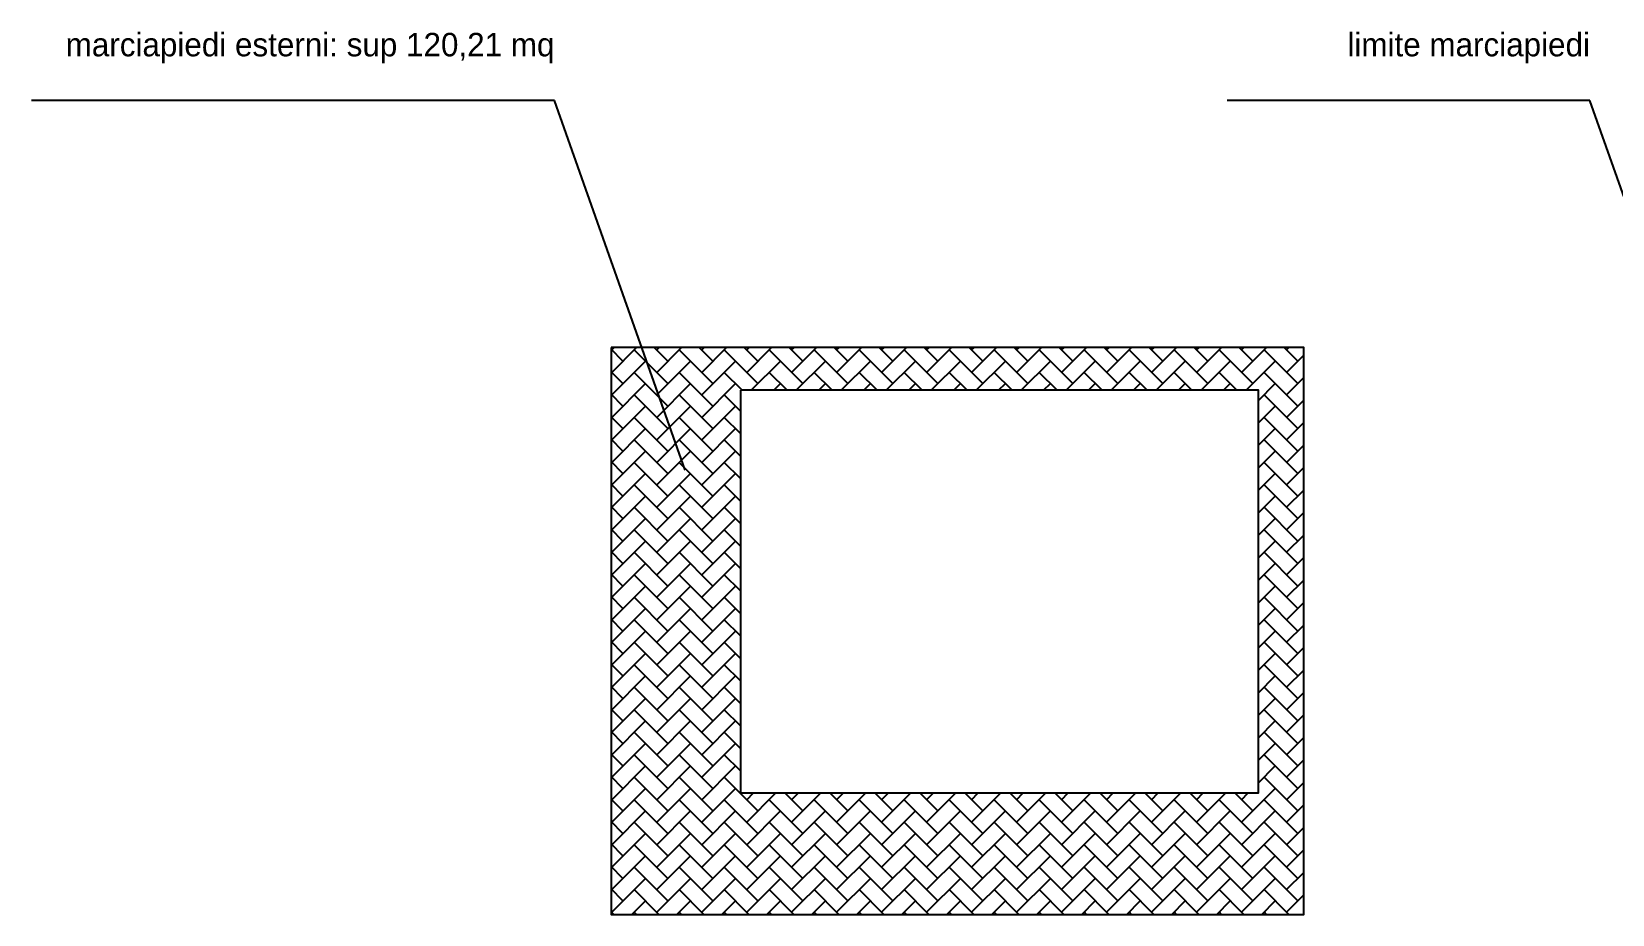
# Model space of a CAD drawing. Header units: metres. Extents: x -2057 to 8255, y -892 to 9175.
# Drawn here: x -2057 to 1982, y 971 to 3227 of the extents above; entities that cross this region are included whole.
import ezdxf

# ---------------------------------------------------------------- set-up
doc = ezdxf.new("R2010")
doc.units = ezdxf.units.M
doc.header["$LTSCALE"] = 10
for name, color, linetype in [('Retino', 8, 'Continuous'), ('Sottile', 5, 'Continuous'), ('Testi', 3, 'Continuous')]:
    doc.layers.add(name, color=color, linetype=linetype)
doc.styles.add('STYLE2', font='l_10646.ttf')

msp = doc.modelspace()

# ---------------------------------------------------------------- hatches: boundary and pattern name
at = {"layer": 'Retino'}
h = msp.add_hatch(dxfattribs=at)
h.set_pattern_fill('AR-HBONE', color=256, scale=0.4)
h.paths.add_polyline_path([(1193.5389, 2420.2143), (-576.4611, 2420.2143), (-576.4611, 971.3423), (1193.5389, 971.3423)])
h.paths.add_polyline_path([(-245.9511, 2310.6171), (1078.0389, 2310.6171), (1078.0389, 1281.6171), (-245.9511, 1281.6171)], flags=16)

# ---------------------------------------------------------------- linework, layer by layer
at = {"layer": 'Sottile'}
for points in [[(-576.4611, 2420.2143), (-576.4611, 971.3423), (1193.5389, 971.3423), (1193.5389, 2420.2143), (-576.4611, 2420.2143)], [(-245.9511, 2310.6171), (-245.9511, 1281.6171), (1078.0389, 1281.6171), (1078.0389, 2310.6171), (-245.9511, 2310.6171)]]:
    msp.add_lwpolyline(points, dxfattribs=at)
at = {"layer": 'Testi'}
for p, q in [((-721.0261, 3050.9691), (-2056.8528, 3050.9691)), ((-387.4113, 2106.8962), (-721.0261, 3050.9691)), ((1924.8231, 3050.9691), (998.1152, 3050.9691)), ((2258.438, 2106.8962), (1924.8231, 3050.9691))]:
    msp.add_line(p, q, dxfattribs=at)

# ---------------------------------------------------------------- texts
at = {"layer": 'Testi', "char_height": 60, "width": 2230.776258, "attachment_point": 3, "style": 'STYLE2'}
for s, insert in [('{\\fComic Sans MS|b0|i0|c0|p66;marciapiedi esterni: sup 120,21 mq }', (-721.0261, 3224.122)), ('{\\fComic Sans MS|b0|i0|c0|p66;limite marciapiedi }', (1924.8231, 3224.122))]:
    msp.add_mtext(s, dxfattribs=dict(at, insert=insert))

doc.saveas('drawing.dxf')
